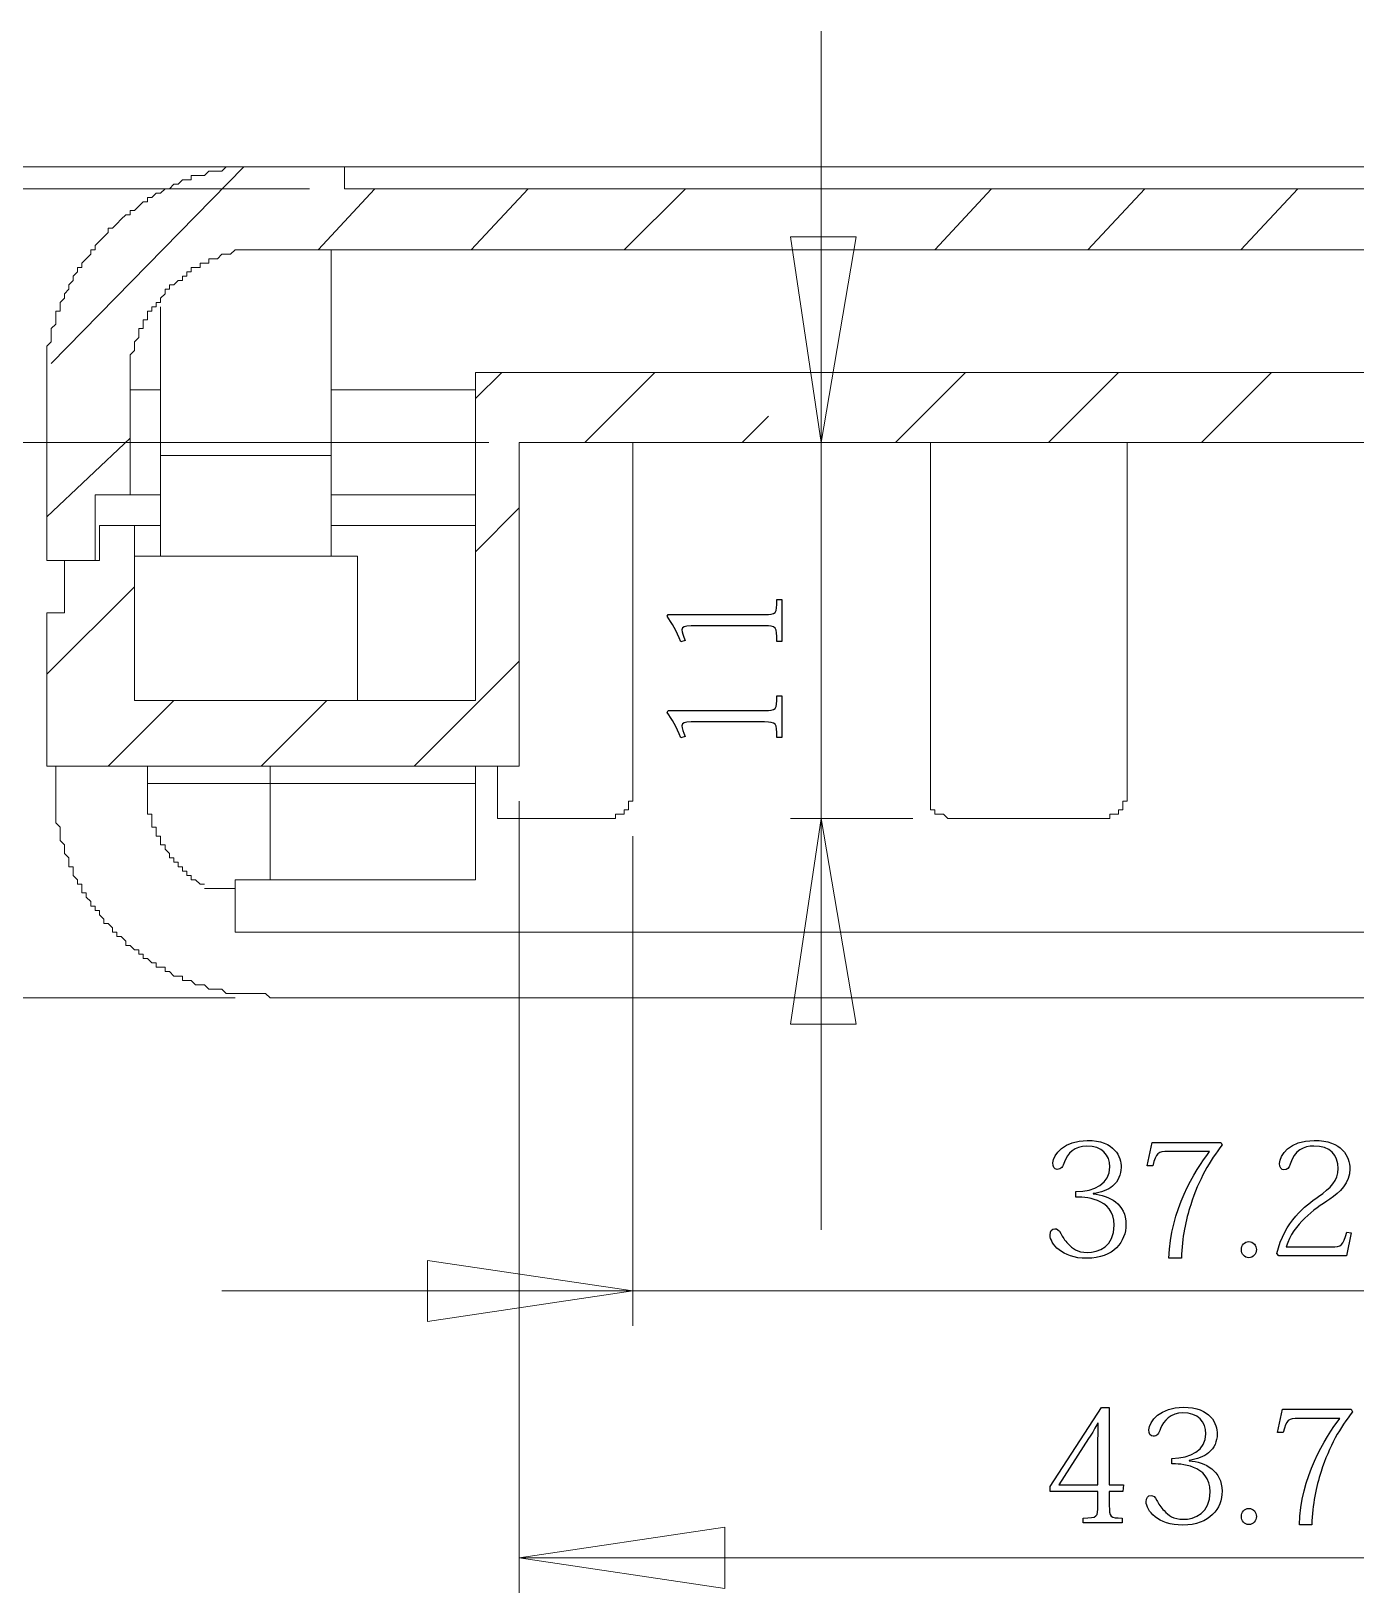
# Model space of a CAD drawing. Header units: millimetres. Extents: x -115 to 130, y -79 to 93.
# Drawn here: x 15.01 to 40.65, y -72.27 to -42.04 of the extents above; entities that cross this region are included whole.
import ezdxf

# ---------------------------------------------------------------- set-up
doc = ezdxf.new("R2010")
doc.units = ezdxf.units.MM
doc.header["$MEASUREMENT"] = 0
doc.layers.add('layer 1', color=7, linetype='Continuous')

msp = doc.modelspace()

# ---------------------------------------------------------------- linework, layer by layer
at = {"layer": 'layer 1', "lineweight": 18}
for points in [[(30.2966, -50.0027), (30.2966, -50.0027), (30.2966, -42.0441), (30.2966, -42.0441)], [(18.9512, -44.6687), (18.9512, -44.6687), (4.0499, -44.6687), (4.0499, -44.6687)], [(18.9512, -44.6687), (18.9512, -44.6687), (8.0292, -44.6687), (8.0292, -44.6687)], [(15.3952, -48.4787), (15.3952, -48.4787), (19.1206, -44.6687), (19.1206, -44.6687)], [(21.0679, -44.6687), (21.0679, -44.6687), (19.6286, -44.6687), (19.6286, -44.6687)], [(21.0679, -44.6687), (21.0679, -44.6687), (21.0679, -45.0921), (21.0679, -45.0921)], [(98.7919, -44.6687), (98.7919, -44.6687), (21.0679, -44.6687), (21.0679, -44.6687)], [(20.3906, -45.0921), (20.3906, -45.0921), (8.0292, -45.0921), (8.0292, -45.0921)], [(20.5599, -46.2774), (20.5599, -46.2774), (21.6606, -45.0921), (21.6606, -45.0921)], [(70.4286, -45.0921), (70.4286, -45.0921), (21.0679, -45.0921), (21.0679, -45.0921)], [(23.5232, -46.2774), (23.5232, -46.2774), (24.6239, -45.0921), (24.6239, -45.0921)], [(26.4866, -46.2774), (26.4866, -46.2774), (27.6719, -45.0921), (27.6719, -45.0921)], [(32.4979, -46.2774), (32.4979, -46.2774), (33.5986, -45.0921), (33.5986, -45.0921)], [(35.4612, -46.2774), (35.4612, -46.2774), (36.5619, -45.0921), (36.5619, -45.0921)], [(38.4245, -46.2774), (38.4245, -46.2774), (39.5252, -45.0921), (39.5252, -45.0921)], [(29.7039, -46.0234), (29.7039, -46.0234), (30.9739, -46.0234), (30.9739, -46.0234)], [(30.2966, -50.0027), (30.2966, -50.0027), (29.7039, -46.0234), (29.7039, -46.0234)], [(30.9739, -46.0234), (30.9739, -46.0234), (30.2966, -50.0027), (30.2966, -50.0027)], [(100.1466, -46.2774), (100.1466, -46.2774), (19.6286, -46.2774), (19.6286, -46.2774)], [(20.8139, -50.2567), (20.8139, -50.2567), (20.8139, -46.2774), (20.8139, -46.2774)], [(17.5119, -47.3781), (17.5119, -47.3781), (17.5119, -50.2567), (17.5119, -50.2567)], [(23.6079, -49.1561), (23.6079, -49.1561), (24.1159, -48.6481), (24.1159, -48.6481)], [(23.6079, -54.9981), (23.6079, -54.9981), (23.6079, -48.6481), (23.6079, -48.6481)], [(54.1725, -48.6481), (54.1725, -48.6481), (23.6079, -48.6481), (23.6079, -48.6481)], [(25.7246, -50.0027), (25.7246, -50.0027), (27.0792, -48.6481), (27.0792, -48.6481)], [(31.7359, -50.0027), (31.7359, -50.0027), (33.0905, -48.6481), (33.0905, -48.6481)], [(34.6992, -50.0027), (34.6992, -50.0027), (36.0539, -48.6481), (36.0539, -48.6481)], [(37.6626, -50.0027), (37.6626, -50.0027), (39.0172, -48.6481), (39.0172, -48.6481)], [(15.3106, -52.2887), (15.3106, -52.2887), (15.3106, -48.9867), (15.3106, -48.9867)], [(16.9192, -48.9867), (16.9192, -48.9867), (17.5119, -48.9867), (17.5119, -48.9867)], [(16.9192, -51.0187), (16.9192, -51.0187), (16.9192, -48.9867), (16.9192, -48.9867)], [(20.8139, -48.9867), (20.8139, -48.9867), (23.6079, -48.9867), (23.6079, -48.9867)], [(28.7726, -50.0027), (28.7726, -50.0027), (29.2806, -49.4947), (29.2806, -49.4947)], [(23.8619, -50.0027), (23.8619, -50.0027), (12.2626, -50.0027), (12.2626, -50.0027)], [(15.3106, -51.4421), (15.3106, -51.4421), (16.9192, -49.9181), (16.9192, -49.9181)], [(24.4546, -50.0027), (24.4546, -50.0027), (53.4952, -50.0027), (53.4952, -50.0027)], [(24.4546, -50.0027), (24.4546, -50.0027), (24.4546, -56.2681), (24.4546, -56.2681)], [(26.6559, -56.9454), (26.6559, -56.9454), (26.6559, -50.0027), (26.6559, -50.0027)], [(30.2966, -50.0027), (30.2966, -50.0027), (30.2966, -57.2841), (30.2966, -57.2841)], [(32.4132, -56.9454), (32.4132, -56.9454), (32.4132, -50.0027), (32.4132, -50.0027)], [(36.2232, -56.9454), (36.2232, -56.9454), (36.2232, -50.0027), (36.2232, -50.0027)], [(17.5119, -50.2567), (17.5119, -50.2567), (17.5119, -52.2041), (17.5119, -52.2041)], [(20.8139, -50.2567), (20.8139, -50.2567), (17.5119, -50.2567), (17.5119, -50.2567)], [(20.8139, -52.2041), (20.8139, -52.2041), (20.8139, -50.2567), (20.8139, -50.2567)], [(16.2419, -51.0187), (16.2419, -51.0187), (16.9192, -51.0187), (16.9192, -51.0187)], [(16.2419, -51.0187), (16.2419, -51.0187), (16.2419, -52.2887), (16.2419, -52.2887)], [(16.9192, -51.0187), (16.9192, -51.0187), (17.5119, -51.0187), (17.5119, -51.0187)], [(20.8139, -51.0187), (20.8139, -51.0187), (23.6079, -51.0187), (23.6079, -51.0187)], [(23.6079, -52.1194), (23.6079, -52.1194), (24.4546, -51.2727), (24.4546, -51.2727)], [(16.3266, -51.6114), (16.3266, -51.6114), (16.3266, -52.2887), (16.3266, -52.2887)], [(16.3266, -51.6114), (16.3266, -51.6114), (17.0039, -51.6114), (17.0039, -51.6114)], [(17.0039, -51.6114), (17.0039, -51.6114), (17.0039, -54.9981), (17.0039, -54.9981)], [(17.0039, -51.6114), (17.0039, -51.6114), (17.5119, -51.6114), (17.5119, -51.6114)], [(20.8139, -51.6114), (20.8139, -51.6114), (23.6079, -51.6114), (23.6079, -51.6114)], [(16.2419, -52.2887), (16.2419, -52.2887), (15.3106, -52.2887), (15.3106, -52.2887)], [(15.6492, -52.2887), (15.6492, -52.2887), (15.6492, -53.3047), (15.6492, -53.3047)], [(16.3266, -52.2887), (16.3266, -52.2887), (15.6492, -52.2887), (15.6492, -52.2887)], [(17.0039, -52.2041), (17.0039, -52.2041), (21.3219, -52.2041), (21.3219, -52.2041)], [(21.3219, -54.9981), (21.3219, -54.9981), (21.3219, -52.2041), (21.3219, -52.2041)], [(15.3106, -54.4901), (15.3106, -54.4901), (17.0039, -52.7967), (17.0039, -52.7967)], [(15.3106, -56.2681), (15.3106, -56.2681), (15.3106, -53.3047), (15.3106, -53.3047)], [(15.6492, -53.3047), (15.6492, -53.3047), (15.3106, -53.3047), (15.3106, -53.3047)], [(22.4226, -56.2681), (22.4226, -56.2681), (24.4546, -54.2361), (24.4546, -54.2361)], [(16.4959, -56.2681), (16.4959, -56.2681), (17.7659, -54.9981), (17.7659, -54.9981)], [(23.6079, -54.9981), (23.6079, -54.9981), (17.0039, -54.9981), (17.0039, -54.9981)], [(19.4592, -56.2681), (19.4592, -56.2681), (20.7292, -54.9981), (20.7292, -54.9981)], [(15.3106, -56.2681), (15.3106, -56.2681), (24.4546, -56.2681), (24.4546, -56.2681)], [(15.4799, -56.6067), (15.4799, -56.6067), (15.4799, -56.2681), (15.4799, -56.2681)], [(17.2579, -56.6067), (17.2579, -56.6067), (17.2579, -56.2681), (17.2579, -56.2681)], [(19.6286, -56.6067), (19.6286, -56.6067), (19.6286, -56.2681), (19.6286, -56.2681)], [(23.6079, -58.4694), (23.6079, -58.4694), (23.6079, -56.2681), (23.6079, -56.2681)], [(24.0312, -57.2841), (24.0312, -57.2841), (24.0312, -56.2681), (24.0312, -56.2681)], [(19.6286, -56.6067), (19.6286, -56.6067), (17.2579, -56.6067), (17.2579, -56.6067)], [(19.6286, -56.6067), (19.6286, -56.6067), (19.6286, -58.4694), (19.6286, -58.4694)], [(23.6079, -56.6067), (23.6079, -56.6067), (19.6286, -56.6067), (19.6286, -56.6067)], [(24.4546, -56.9454), (24.4546, -56.9454), (24.4546, -72.2701), (24.4546, -72.2701)], [(26.3172, -57.2841), (26.3172, -57.2841), (24.0312, -57.2841), (24.0312, -57.2841)], [(29.7039, -61.2634), (29.7039, -61.2634), (30.2966, -57.2841), (30.2966, -57.2841)], [(32.0746, -57.2841), (32.0746, -57.2841), (29.7039, -57.2841), (29.7039, -57.2841)], [(30.2966, -57.2841), (30.2966, -57.2841), (30.9739, -61.2634), (30.9739, -61.2634)], [(30.2966, -57.2841), (30.2966, -57.2841), (30.2966, -65.2427), (30.2966, -65.2427)], [(35.8846, -57.2841), (35.8846, -57.2841), (32.7519, -57.2841), (32.7519, -57.2841)], [(26.6559, -57.6227), (26.6559, -57.6227), (26.6559, -67.1054), (26.6559, -67.1054)], [(18.9512, -58.4694), (18.9512, -58.4694), (18.9512, -59.4854), (18.9512, -59.4854)], [(18.9512, -58.4694), (18.9512, -58.4694), (23.6079, -58.4694), (23.6079, -58.4694)], [(18.9512, -58.6387), (18.9512, -58.6387), (18.3586, -58.6387), (18.3586, -58.6387)], [(18.9512, -59.4854), (18.9512, -59.4854), (53.4952, -59.4854), (53.4952, -59.4854)], [(18.9512, -60.7554), (18.9512, -60.7554), (4.0499, -60.7554), (4.0499, -60.7554)], [(19.6286, -60.7554), (19.6286, -60.7554), (54.5112, -60.7554), (54.5112, -60.7554)], [(30.9739, -61.2634), (30.9739, -61.2634), (29.7039, -61.2634), (29.7039, -61.2634)], [(22.6766, -65.8354), (22.6766, -65.8354), (26.6559, -66.4281), (26.6559, -66.4281)], [(22.6766, -67.0207), (22.6766, -67.0207), (22.6766, -65.8354), (22.6766, -65.8354)], [(26.6559, -66.4281), (26.6559, -66.4281), (18.6972, -66.4281), (18.6972, -66.4281)], [(26.6559, -66.4281), (26.6559, -66.4281), (22.6766, -67.0207), (22.6766, -67.0207)], [(26.6559, -66.4281), (26.6559, -66.4281), (51.3786, -66.4281), (51.3786, -66.4281)], [(24.4546, -71.5927), (24.4546, -71.5927), (28.4339, -71.0001), (28.4339, -71.0001)], [(28.4339, -71.0001), (28.4339, -71.0001), (28.4339, -72.1854), (28.4339, -72.1854)], [(28.4339, -72.1854), (28.4339, -72.1854), (24.4546, -71.5927), (24.4546, -71.5927)], [(24.4546, -71.5927), (24.4546, -71.5927), (53.4952, -71.5927), (53.4952, -71.5927)]]:
    msp.add_open_spline(points, degree=3, dxfattribs=at)
for points, knots in [([(19.6286, -44.6687), (19.6286, -44.6687), (18.7819, -44.6687), (18.7819, -44.6687), (18.7819, -44.6687), (18.7819, -44.6687), (18.6972, -44.7534), (18.6972, -44.7534), (18.6972, -44.7534), (18.6972, -44.7534), (18.4432, -44.7534), (18.4432, -44.7534), (18.4432, -44.7534), (18.4432, -44.7534), (18.3586, -44.8381), (18.3586, -44.8381), (18.3586, -44.8381), (18.3586, -44.8381), (18.1046, -44.8381), (18.1046, -44.8381), (18.1046, -44.8381), (18.1046, -44.8381), (18.1046, -44.9227), (18.1046, -44.9227), (18.1046, -44.9227), (18.1046, -44.9227), (17.9352, -44.9227), (17.9352, -44.9227), (17.9352, -44.9227), (17.9352, -44.9227), (17.8506, -45.0074), (17.8506, -45.0074), (17.8506, -45.0074), (17.8506, -45.0074), (17.7659, -45.0074), (17.7659, -45.0074), (17.7659, -45.0074), (17.7659, -45.0074), (17.6812, -45.0921), (17.6812, -45.0921), (17.6812, -45.0921), (17.6812, -45.0921), (17.5966, -45.0921), (17.5966, -45.0921), (17.5966, -45.0921), (17.5966, -45.0921), (17.5119, -45.1767), (17.5119, -45.1767), (17.5119, -45.1767), (17.5119, -45.1767), (17.4272, -45.1767), (17.4272, -45.1767), (17.4272, -45.1767), (17.4272, -45.1767), (17.3426, -45.2614), (17.3426, -45.2614), (17.3426, -45.2614), (17.3426, -45.2614), (17.2579, -45.2614), (17.2579, -45.2614), (17.2579, -45.2614), (17.2579, -45.2614), (17.2579, -45.3461), (17.2579, -45.3461), (17.2579, -45.3461), (17.2579, -45.3461), (17.1732, -45.3461), (17.1732, -45.3461), (17.1732, -45.3461), (17.1732, -45.3461), (17.0886, -45.4307), (17.0886, -45.4307), (17.0886, -45.4307), (17.0886, -45.4307), (17.0039, -45.5154), (17.0039, -45.5154), (17.0039, -45.5154), (17.0039, -45.5154), (16.9192, -45.5154), (16.9192, -45.5154), (16.9192, -45.5154), (16.9192, -45.5154), (16.9192, -45.6001), (16.9192, -45.6001), (16.9192, -45.6001), (16.9192, -45.6001), (16.8346, -45.6001), (16.8346, -45.6001), (16.8346, -45.6001), (16.8346, -45.6001), (16.7499, -45.6847), (16.7499, -45.6847), (16.7499, -45.6847), (16.7499, -45.6847), (16.6652, -45.7694), (16.6652, -45.7694), (16.6652, -45.7694), (16.6652, -45.7694), (16.5806, -45.8541), (16.5806, -45.8541), (16.5806, -45.8541), (16.5806, -45.8541), (16.4959, -45.8541), (16.4959, -45.8541), (16.4959, -45.8541), (16.4959, -45.8541), (16.4959, -45.9387), (16.4959, -45.9387), (16.4959, -45.9387), (16.4959, -45.9387), (16.4112, -46.0234), (16.4112, -46.0234), (16.4112, -46.0234), (16.4112, -46.0234), (16.3266, -46.1081), (16.3266, -46.1081), (16.3266, -46.1081), (16.3266, -46.1081), (16.2419, -46.1927), (16.2419, -46.1927), (16.2419, -46.1927), (16.2419, -46.1927), (16.2419, -46.2774), (16.2419, -46.2774), (16.2419, -46.2774), (16.2419, -46.2774), (16.1572, -46.2774), (16.1572, -46.2774), (16.1572, -46.2774), (16.1572, -46.2774), (16.1572, -46.3621), (16.1572, -46.3621), (16.1572, -46.3621), (16.1572, -46.3621), (16.0726, -46.4467), (16.0726, -46.4467), (16.0726, -46.4467), (16.0726, -46.4467), (15.9879, -46.5314), (15.9879, -46.5314), (15.9879, -46.5314), (15.9879, -46.5314), (15.9879, -46.6161), (15.9879, -46.6161), (15.9879, -46.6161), (15.9879, -46.6161), (15.9032, -46.6161), (15.9032, -46.6161), (15.9032, -46.6161), (15.9032, -46.6161), (15.9032, -46.7007), (15.9032, -46.7007), (15.9032, -46.7007), (15.9032, -46.7007), (15.8186, -46.7854), (15.8186, -46.7854), (15.8186, -46.7854), (15.8186, -46.7854), (15.8186, -46.8701), (15.8186, -46.8701), (15.8186, -46.8701), (15.8186, -46.8701), (15.7339, -46.9547), (15.7339, -46.9547), (15.7339, -46.9547), (15.7339, -46.9547), (15.7339, -47.0394), (15.7339, -47.0394), (15.7339, -47.0394), (15.7339, -47.0394), (15.6492, -47.1241), (15.6492, -47.1241), (15.6492, -47.1241), (15.6492, -47.1241), (15.6492, -47.2087), (15.6492, -47.2087), (15.6492, -47.2087), (15.6492, -47.2087), (15.5646, -47.2934), (15.5646, -47.2934), (15.5646, -47.2934), (15.5646, -47.2934), (15.5646, -47.4627), (15.5646, -47.4627), (15.5646, -47.4627), (15.5646, -47.4627), (15.4799, -47.4627), (15.4799, -47.4627), (15.4799, -47.4627), (15.4799, -47.4627), (15.4799, -47.7167), (15.4799, -47.7167), (15.4799, -47.7167), (15.4799, -47.7167), (15.3952, -47.8014), (15.3952, -47.8014), (15.3952, -47.8014), (15.3952, -47.8014), (15.3952, -48.0554), (15.3952, -48.0554), (15.3952, -48.0554), (15.3952, -48.0554), (15.3106, -48.1401), (15.3106, -48.1401), (15.3106, -48.1401), (15.3106, -48.1401), (15.3106, -48.9867), (15.3106, -48.9867)], [0, 0, 0, 0, 0.0188679, 0.0188679, 0.0188679, 0.0188679, 0.0377358, 0.0377358, 0.0377358, 0.0377358, 0.0566038, 0.0566038, 0.0566038, 0.0566038, 0.0754717, 0.0754717, 0.0754717, 0.0754717, 0.0943396, 0.0943396, 0.0943396, 0.0943396, 0.1132075, 0.1132075, 0.1132075, 0.1132075, 0.1320755, 0.1320755, 0.1320755, 0.1320755, 0.1509434, 0.1509434, 0.1509434, 0.1509434, 0.1698113, 0.1698113, 0.1698113, 0.1698113, 0.1886792, 0.1886792, 0.1886792, 0.1886792, 0.2075472, 0.2075472, 0.2075472, 0.2075472, 0.2264151, 0.2264151, 0.2264151, 0.2264151, 0.245283, 0.245283, 0.245283, 0.245283, 0.2641509, 0.2641509, 0.2641509, 0.2641509, 0.2830189, 0.2830189, 0.2830189, 0.2830189, 0.3018868, 0.3018868, 0.3018868, 0.3018868, 0.3207547, 0.3207547, 0.3207547, 0.3207547, 0.3396226, 0.3396226, 0.3396226, 0.3396226, 0.3584906, 0.3584906, 0.3584906, 0.3584906, 0.3773585, 0.3773585, 0.3773585, 0.3773585, 0.3962264, 0.3962264, 0.3962264, 0.3962264, 0.4150943, 0.4150943, 0.4150943, 0.4150943, 0.4339623, 0.4339623, 0.4339623, 0.4339623, 0.4528302, 0.4528302, 0.4528302, 0.4528302, 0.4716981, 0.4716981, 0.4716981, 0.4716981, 0.490566, 0.490566, 0.490566, 0.490566, 0.509434, 0.509434, 0.509434, 0.509434, 0.5283019, 0.5283019, 0.5283019, 0.5283019, 0.5471698, 0.5471698, 0.5471698, 0.5471698, 0.5660377, 0.5660377, 0.5660377, 0.5660377, 0.5849057, 0.5849057, 0.5849057, 0.5849057, 0.6037736, 0.6037736, 0.6037736, 0.6037736, 0.6226415, 0.6226415, 0.6226415, 0.6226415, 0.6415094, 0.6415094, 0.6415094, 0.6415094, 0.6603774, 0.6603774, 0.6603774, 0.6603774, 0.6792453, 0.6792453, 0.6792453, 0.6792453, 0.6981132, 0.6981132, 0.6981132, 0.6981132, 0.7169811, 0.7169811, 0.7169811, 0.7169811, 0.7358491, 0.7358491, 0.7358491, 0.7358491, 0.754717, 0.754717, 0.754717, 0.754717, 0.7735849, 0.7735849, 0.7735849, 0.7735849, 0.7924528, 0.7924528, 0.7924528, 0.7924528, 0.8113208, 0.8113208, 0.8113208, 0.8113208, 0.8301887, 0.8301887, 0.8301887, 0.8301887, 0.8490566, 0.8490566, 0.8490566, 0.8490566, 0.8679245, 0.8679245, 0.8679245, 0.8679245, 0.8867925, 0.8867925, 0.8867925, 0.8867925, 0.9056604, 0.9056604, 0.9056604, 0.9056604, 0.9245283, 0.9245283, 0.9245283, 0.9245283, 0.9433962, 0.9433962, 0.9433962, 0.9433962, 0.9622642, 0.9622642, 0.9622642, 0.9622642, 1, 1, 1, 1]), ([(19.6286, -46.2774), (19.6286, -46.2774), (18.9512, -46.2774), (18.9512, -46.2774), (18.9512, -46.2774), (18.9512, -46.2774), (18.8666, -46.3621), (18.8666, -46.3621), (18.8666, -46.3621), (18.8666, -46.3621), (18.6972, -46.3621), (18.6972, -46.3621), (18.6972, -46.3621), (18.6972, -46.3621), (18.6126, -46.4467), (18.6126, -46.4467), (18.6126, -46.4467), (18.6126, -46.4467), (18.4432, -46.4467), (18.4432, -46.4467), (18.4432, -46.4467), (18.4432, -46.4467), (18.4432, -46.5314), (18.4432, -46.5314), (18.4432, -46.5314), (18.4432, -46.5314), (18.2739, -46.5314), (18.2739, -46.5314), (18.2739, -46.5314), (18.2739, -46.5314), (18.2739, -46.6161), (18.2739, -46.6161), (18.2739, -46.6161), (18.2739, -46.6161), (18.1046, -46.6161), (18.1046, -46.6161), (18.1046, -46.6161), (18.1046, -46.6161), (18.1046, -46.7007), (18.1046, -46.7007), (18.1046, -46.7007), (18.1046, -46.7007), (18.0199, -46.7007), (18.0199, -46.7007), (18.0199, -46.7007), (18.0199, -46.7007), (18.0199, -46.7854), (18.0199, -46.7854), (18.0199, -46.7854), (18.0199, -46.7854), (17.9352, -46.7854), (17.9352, -46.7854), (17.9352, -46.7854), (17.9352, -46.7854), (17.9352, -46.8701), (17.9352, -46.8701), (17.9352, -46.8701), (17.9352, -46.8701), (17.8506, -46.8701), (17.8506, -46.8701), (17.8506, -46.8701), (17.8506, -46.8701), (17.7659, -46.9547), (17.7659, -46.9547), (17.7659, -46.9547), (17.7659, -46.9547), (17.6812, -46.9547), (17.6812, -46.9547), (17.6812, -46.9547), (17.6812, -46.9547), (17.6812, -47.0394), (17.6812, -47.0394), (17.6812, -47.0394), (17.6812, -47.0394), (17.5966, -47.0394), (17.5966, -47.0394), (17.5966, -47.0394), (17.5966, -47.0394), (17.5966, -47.1241), (17.5966, -47.1241), (17.5966, -47.1241), (17.5966, -47.1241), (17.5119, -47.2087), (17.5119, -47.2087), (17.5119, -47.2087), (17.5119, -47.2087), (17.5119, -47.2934), (17.5119, -47.2934), (17.5119, -47.2934), (17.5119, -47.2934), (17.4272, -47.2934), (17.4272, -47.2934), (17.4272, -47.2934), (17.4272, -47.2934), (17.4272, -47.3781), (17.4272, -47.3781), (17.4272, -47.3781), (17.4272, -47.3781), (17.3426, -47.3781), (17.3426, -47.3781), (17.3426, -47.3781), (17.3426, -47.3781), (17.3426, -47.4627), (17.3426, -47.4627), (17.3426, -47.4627), (17.3426, -47.4627), (17.2579, -47.4627), (17.2579, -47.4627), (17.2579, -47.4627), (17.2579, -47.4627), (17.2579, -47.6321), (17.2579, -47.6321), (17.2579, -47.6321), (17.2579, -47.6321), (17.1732, -47.6321), (17.1732, -47.6321), (17.1732, -47.6321), (17.1732, -47.6321), (17.1732, -47.8014), (17.1732, -47.8014), (17.1732, -47.8014), (17.1732, -47.8014), (17.0886, -47.8014), (17.0886, -47.8014), (17.0886, -47.8014), (17.0886, -47.8014), (17.0886, -47.9707), (17.0886, -47.9707), (17.0886, -47.9707), (17.0886, -47.9707), (17.0039, -48.0554), (17.0039, -48.0554), (17.0039, -48.0554), (17.0039, -48.0554), (17.0039, -48.2247), (17.0039, -48.2247), (17.0039, -48.2247), (17.0039, -48.2247), (16.9192, -48.3094), (16.9192, -48.3094), (16.9192, -48.3094), (16.9192, -48.3094), (16.9192, -48.9867), (16.9192, -48.9867)], [0, 0, 0, 0, 0.027027, 0.027027, 0.027027, 0.027027, 0.0540541, 0.0540541, 0.0540541, 0.0540541, 0.0810811, 0.0810811, 0.0810811, 0.0810811, 0.1081081, 0.1081081, 0.1081081, 0.1081081, 0.1351351, 0.1351351, 0.1351351, 0.1351351, 0.1621622, 0.1621622, 0.1621622, 0.1621622, 0.1891892, 0.1891892, 0.1891892, 0.1891892, 0.2162162, 0.2162162, 0.2162162, 0.2162162, 0.2432432, 0.2432432, 0.2432432, 0.2432432, 0.2702703, 0.2702703, 0.2702703, 0.2702703, 0.2972973, 0.2972973, 0.2972973, 0.2972973, 0.3243243, 0.3243243, 0.3243243, 0.3243243, 0.3513514, 0.3513514, 0.3513514, 0.3513514, 0.3783784, 0.3783784, 0.3783784, 0.3783784, 0.4054054, 0.4054054, 0.4054054, 0.4054054, 0.4324324, 0.4324324, 0.4324324, 0.4324324, 0.4594595, 0.4594595, 0.4594595, 0.4594595, 0.4864865, 0.4864865, 0.4864865, 0.4864865, 0.5135135, 0.5135135, 0.5135135, 0.5135135, 0.5405405, 0.5405405, 0.5405405, 0.5405405, 0.5675676, 0.5675676, 0.5675676, 0.5675676, 0.5945946, 0.5945946, 0.5945946, 0.5945946, 0.6216216, 0.6216216, 0.6216216, 0.6216216, 0.6486486, 0.6486486, 0.6486486, 0.6486486, 0.6756757, 0.6756757, 0.6756757, 0.6756757, 0.7027027, 0.7027027, 0.7027027, 0.7027027, 0.7297297, 0.7297297, 0.7297297, 0.7297297, 0.7567568, 0.7567568, 0.7567568, 0.7567568, 0.7837838, 0.7837838, 0.7837838, 0.7837838, 0.8108108, 0.8108108, 0.8108108, 0.8108108, 0.8378378, 0.8378378, 0.8378378, 0.8378378, 0.8648649, 0.8648649, 0.8648649, 0.8648649, 0.8918919, 0.8918919, 0.8918919, 0.8918919, 0.9189189, 0.9189189, 0.9189189, 0.9189189, 0.9459459, 0.9459459, 0.9459459, 0.9459459, 1, 1, 1, 1]), ([(15.4799, -56.6067), (15.4799, -56.6067), (15.4799, -57.3687), (15.4799, -57.3687), (15.4799, -57.3687), (15.4799, -57.3687), (15.5646, -57.4534), (15.5646, -57.4534), (15.5646, -57.4534), (15.5646, -57.4534), (15.5646, -57.7074), (15.5646, -57.7074), (15.5646, -57.7074), (15.5646, -57.7074), (15.6492, -57.7921), (15.6492, -57.7921), (15.6492, -57.7921), (15.6492, -57.7921), (15.6492, -57.9614), (15.6492, -57.9614), (15.6492, -57.9614), (15.6492, -57.9614), (15.7339, -58.0461), (15.7339, -58.0461), (15.7339, -58.0461), (15.7339, -58.0461), (15.7339, -58.2154), (15.7339, -58.2154), (15.7339, -58.2154), (15.7339, -58.2154), (15.8186, -58.2154), (15.8186, -58.2154), (15.8186, -58.2154), (15.8186, -58.2154), (15.8186, -58.3847), (15.8186, -58.3847), (15.8186, -58.3847), (15.8186, -58.3847), (15.9032, -58.4694), (15.9032, -58.4694), (15.9032, -58.4694), (15.9032, -58.4694), (15.9032, -58.5541), (15.9032, -58.5541), (15.9032, -58.5541), (15.9032, -58.5541), (15.9879, -58.5541), (15.9879, -58.5541), (15.9879, -58.5541), (15.9879, -58.5541), (15.9879, -58.7234), (15.9879, -58.7234), (15.9879, -58.7234), (15.9879, -58.7234), (16.0726, -58.7234), (16.0726, -58.7234), (16.0726, -58.7234), (16.0726, -58.7234), (16.0726, -58.8081), (16.0726, -58.8081), (16.0726, -58.8081), (16.0726, -58.8081), (16.1572, -58.8927), (16.1572, -58.8927), (16.1572, -58.8927), (16.1572, -58.8927), (16.1572, -58.9774), (16.1572, -58.9774), (16.1572, -58.9774), (16.1572, -58.9774), (16.2419, -58.9774), (16.2419, -58.9774), (16.2419, -58.9774), (16.2419, -58.9774), (16.2419, -59.0621), (16.2419, -59.0621), (16.2419, -59.0621), (16.2419, -59.0621), (16.3266, -59.0621), (16.3266, -59.0621), (16.3266, -59.0621), (16.3266, -59.0621), (16.3266, -59.1467), (16.3266, -59.1467), (16.3266, -59.1467), (16.3266, -59.1467), (16.4112, -59.2314), (16.4112, -59.2314), (16.4112, -59.2314), (16.4112, -59.2314), (16.4112, -59.3161), (16.4112, -59.3161), (16.4112, -59.3161), (16.4112, -59.3161), (16.4959, -59.3161), (16.4959, -59.3161), (16.4959, -59.3161), (16.4959, -59.3161), (16.5806, -59.4007), (16.5806, -59.4007), (16.5806, -59.4007), (16.5806, -59.4007), (16.5806, -59.4854), (16.5806, -59.4854), (16.5806, -59.4854), (16.5806, -59.4854), (16.6652, -59.4854), (16.6652, -59.4854), (16.6652, -59.4854), (16.6652, -59.4854), (16.6652, -59.5701), (16.6652, -59.5701), (16.6652, -59.5701), (16.6652, -59.5701), (16.7499, -59.5701), (16.7499, -59.5701), (16.7499, -59.5701), (16.7499, -59.5701), (16.8346, -59.6547), (16.8346, -59.6547), (16.8346, -59.6547), (16.8346, -59.6547), (16.8346, -59.7394), (16.8346, -59.7394), (16.8346, -59.7394), (16.8346, -59.7394), (16.9192, -59.7394), (16.9192, -59.7394), (16.9192, -59.7394), (16.9192, -59.7394), (17.0039, -59.8241), (17.0039, -59.8241), (17.0039, -59.8241), (17.0039, -59.8241), (17.0886, -59.8241), (17.0886, -59.8241), (17.0886, -59.8241), (17.0886, -59.8241), (17.0886, -59.9087), (17.0886, -59.9087), (17.0886, -59.9087), (17.0886, -59.9087), (17.1732, -59.9087), (17.1732, -59.9087), (17.1732, -59.9087), (17.1732, -59.9087), (17.1732, -59.9934), (17.1732, -59.9934), (17.1732, -59.9934), (17.1732, -59.9934), (17.2579, -59.9934), (17.2579, -59.9934), (17.2579, -59.9934), (17.2579, -59.9934), (17.3426, -60.0781), (17.3426, -60.0781), (17.3426, -60.0781), (17.3426, -60.0781), (17.4272, -60.0781), (17.4272, -60.0781), (17.4272, -60.0781), (17.4272, -60.0781), (17.4272, -60.1627), (17.4272, -60.1627), (17.4272, -60.1627), (17.4272, -60.1627), (17.5966, -60.1627), (17.5966, -60.1627), (17.5966, -60.1627), (17.5966, -60.1627), (17.5966, -60.2474), (17.5966, -60.2474), (17.5966, -60.2474), (17.5966, -60.2474), (17.6812, -60.2474), (17.6812, -60.2474), (17.6812, -60.2474), (17.6812, -60.2474), (17.7659, -60.3321), (17.7659, -60.3321), (17.7659, -60.3321), (17.7659, -60.3321), (17.9352, -60.3321), (17.9352, -60.3321), (17.9352, -60.3321), (17.9352, -60.3321), (17.9352, -60.4167), (17.9352, -60.4167), (17.9352, -60.4167), (17.9352, -60.4167), (18.1046, -60.4167), (18.1046, -60.4167), (18.1046, -60.4167), (18.1046, -60.4167), (18.1892, -60.5014), (18.1892, -60.5014), (18.1892, -60.5014), (18.1892, -60.5014), (18.3586, -60.5014), (18.3586, -60.5014), (18.3586, -60.5014), (18.3586, -60.5014), (18.4432, -60.5861), (18.4432, -60.5861), (18.4432, -60.5861), (18.4432, -60.5861), (18.6972, -60.5861), (18.6972, -60.5861), (18.6972, -60.5861), (18.6972, -60.5861), (18.7819, -60.6707), (18.7819, -60.6707), (18.7819, -60.6707), (18.7819, -60.6707), (19.5439, -60.6707), (19.5439, -60.6707), (19.5439, -60.6707), (19.5439, -60.6707), (19.6286, -60.7554), (19.6286, -60.7554)], [0, 0, 0, 0, 0.0178571, 0.0178571, 0.0178571, 0.0178571, 0.0357143, 0.0357143, 0.0357143, 0.0357143, 0.0535714, 0.0535714, 0.0535714, 0.0535714, 0.0714286, 0.0714286, 0.0714286, 0.0714286, 0.0892857, 0.0892857, 0.0892857, 0.0892857, 0.1071429, 0.1071429, 0.1071429, 0.1071429, 0.125, 0.125, 0.125, 0.125, 0.1428571, 0.1428571, 0.1428571, 0.1428571, 0.1607143, 0.1607143, 0.1607143, 0.1607143, 0.1785714, 0.1785714, 0.1785714, 0.1785714, 0.1964286, 0.1964286, 0.1964286, 0.1964286, 0.2142857, 0.2142857, 0.2142857, 0.2142857, 0.2321429, 0.2321429, 0.2321429, 0.2321429, 0.25, 0.25, 0.25, 0.25, 0.2678571, 0.2678571, 0.2678571, 0.2678571, 0.2857143, 0.2857143, 0.2857143, 0.2857143, 0.3035714, 0.3035714, 0.3035714, 0.3035714, 0.3214286, 0.3214286, 0.3214286, 0.3214286, 0.3392857, 0.3392857, 0.3392857, 0.3392857, 0.3571429, 0.3571429, 0.3571429, 0.3571429, 0.375, 0.375, 0.375, 0.375, 0.3928571, 0.3928571, 0.3928571, 0.3928571, 0.4107143, 0.4107143, 0.4107143, 0.4107143, 0.4285714, 0.4285714, 0.4285714, 0.4285714, 0.4464286, 0.4464286, 0.4464286, 0.4464286, 0.4642857, 0.4642857, 0.4642857, 0.4642857, 0.4821429, 0.4821429, 0.4821429, 0.4821429, 0.5, 0.5, 0.5, 0.5, 0.5178571, 0.5178571, 0.5178571, 0.5178571, 0.5357143, 0.5357143, 0.5357143, 0.5357143, 0.5535714, 0.5535714, 0.5535714, 0.5535714, 0.5714286, 0.5714286, 0.5714286, 0.5714286, 0.5892857, 0.5892857, 0.5892857, 0.5892857, 0.6071429, 0.6071429, 0.6071429, 0.6071429, 0.625, 0.625, 0.625, 0.625, 0.6428571, 0.6428571, 0.6428571, 0.6428571, 0.6607143, 0.6607143, 0.6607143, 0.6607143, 0.6785714, 0.6785714, 0.6785714, 0.6785714, 0.6964286, 0.6964286, 0.6964286, 0.6964286, 0.7142857, 0.7142857, 0.7142857, 0.7142857, 0.7321429, 0.7321429, 0.7321429, 0.7321429, 0.75, 0.75, 0.75, 0.75, 0.7678571, 0.7678571, 0.7678571, 0.7678571, 0.7857143, 0.7857143, 0.7857143, 0.7857143, 0.8035714, 0.8035714, 0.8035714, 0.8035714, 0.8214286, 0.8214286, 0.8214286, 0.8214286, 0.8392857, 0.8392857, 0.8392857, 0.8392857, 0.8571429, 0.8571429, 0.8571429, 0.8571429, 0.875, 0.875, 0.875, 0.875, 0.8928571, 0.8928571, 0.8928571, 0.8928571, 0.9107143, 0.9107143, 0.9107143, 0.9107143, 0.9285714, 0.9285714, 0.9285714, 0.9285714, 0.9464286, 0.9464286, 0.9464286, 0.9464286, 0.9642857, 0.9642857, 0.9642857, 0.9642857, 1, 1, 1, 1]), ([(17.2579, -56.6067), (17.2579, -56.6067), (17.2579, -57.1994), (17.2579, -57.1994), (17.2579, -57.1994), (17.2579, -57.1994), (17.3426, -57.1994), (17.3426, -57.1994), (17.3426, -57.1994), (17.3426, -57.1994), (17.3426, -57.4534), (17.3426, -57.4534), (17.3426, -57.4534), (17.3426, -57.4534), (17.4272, -57.4534), (17.4272, -57.4534), (17.4272, -57.4534), (17.4272, -57.4534), (17.4272, -57.6227), (17.4272, -57.6227), (17.4272, -57.6227), (17.4272, -57.6227), (17.5119, -57.6227), (17.5119, -57.6227), (17.5119, -57.6227), (17.5119, -57.6227), (17.5119, -57.7921), (17.5119, -57.7921), (17.5119, -57.7921), (17.5119, -57.7921), (17.5966, -57.7921), (17.5966, -57.7921), (17.5966, -57.7921), (17.5966, -57.7921), (17.5966, -57.8767), (17.5966, -57.8767), (17.5966, -57.8767), (17.5966, -57.8767), (17.6812, -57.9614), (17.6812, -57.9614), (17.6812, -57.9614), (17.6812, -57.9614), (17.6812, -58.0461), (17.6812, -58.0461), (17.6812, -58.0461), (17.6812, -58.0461), (17.7659, -58.0461), (17.7659, -58.0461), (17.7659, -58.0461), (17.7659, -58.0461), (17.7659, -58.1307), (17.7659, -58.1307), (17.7659, -58.1307), (17.7659, -58.1307), (17.8506, -58.1307), (17.8506, -58.1307), (17.8506, -58.1307), (17.8506, -58.1307), (17.8506, -58.2154), (17.8506, -58.2154), (17.8506, -58.2154), (17.8506, -58.2154), (17.9352, -58.2154), (17.9352, -58.2154), (17.9352, -58.2154), (17.9352, -58.2154), (17.9352, -58.3001), (17.9352, -58.3001), (17.9352, -58.3001), (17.9352, -58.3001), (18.0199, -58.3001), (18.0199, -58.3001), (18.0199, -58.3001), (18.0199, -58.3001), (18.0199, -58.3847), (18.0199, -58.3847), (18.0199, -58.3847), (18.0199, -58.3847), (18.1046, -58.3847), (18.1046, -58.3847), (18.1046, -58.3847), (18.1046, -58.3847), (18.1046, -58.4694), (18.1046, -58.4694), (18.1046, -58.4694), (18.1046, -58.4694), (18.1892, -58.4694), (18.1892, -58.4694), (18.1892, -58.4694), (18.1892, -58.4694), (18.2739, -58.5541), (18.2739, -58.5541), (18.2739, -58.5541), (18.2739, -58.5541), (18.3586, -58.5541), (18.3586, -58.5541)], [0, 0, 0, 0, 0.04, 0.04, 0.04, 0.04, 0.08, 0.08, 0.08, 0.08, 0.12, 0.12, 0.12, 0.12, 0.16, 0.16, 0.16, 0.16, 0.2, 0.2, 0.2, 0.2, 0.24, 0.24, 0.24, 0.24, 0.28, 0.28, 0.28, 0.28, 0.32, 0.32, 0.32, 0.32, 0.36, 0.36, 0.36, 0.36, 0.4, 0.4, 0.4, 0.4, 0.44, 0.44, 0.44, 0.44, 0.48, 0.48, 0.48, 0.48, 0.52, 0.52, 0.52, 0.52, 0.56, 0.56, 0.56, 0.56, 0.6, 0.6, 0.6, 0.6, 0.64, 0.64, 0.64, 0.64, 0.68, 0.68, 0.68, 0.68, 0.72, 0.72, 0.72, 0.72, 0.76, 0.76, 0.76, 0.76, 0.8, 0.8, 0.8, 0.8, 0.84, 0.84, 0.84, 0.84, 0.88, 0.88, 0.88, 0.88, 0.92, 0.92, 0.92, 0.92, 1, 1, 1, 1]), ([(26.3172, -57.2841), (26.3172, -57.2841), (26.3172, -57.1994), (26.3172, -57.1994), (26.3172, -57.1994), (26.3172, -57.1994), (26.4019, -57.1994), (26.4019, -57.1994), (26.4019, -57.1994), (26.4019, -57.1994), (26.4866, -57.1994), (26.4866, -57.1994), (26.4866, -57.1994), (26.4866, -57.1994), (26.4866, -57.1147), (26.4866, -57.1147), (26.4866, -57.1147), (26.4866, -57.1147), (26.5712, -57.1147), (26.5712, -57.1147), (26.5712, -57.1147), (26.5712, -57.1147), (26.5712, -57.0301), (26.5712, -57.0301), (26.5712, -57.0301), (26.5712, -57.0301), (26.5712, -56.9454), (26.5712, -56.9454), (26.5712, -56.9454), (26.5712, -56.9454), (26.6559, -56.9454), (26.6559, -56.9454)], [0, 0, 0, 0, 0.1111111, 0.1111111, 0.1111111, 0.1111111, 0.2222222, 0.2222222, 0.2222222, 0.2222222, 0.3333333, 0.3333333, 0.3333333, 0.3333333, 0.4444444, 0.4444444, 0.4444444, 0.4444444, 0.5555556, 0.5555556, 0.5555556, 0.5555556, 0.6666667, 0.6666667, 0.6666667, 0.6666667, 0.7777778, 0.7777778, 0.7777778, 0.7777778, 1, 1, 1, 1]), ([(32.4132, -56.9454), (32.4132, -56.9454), (32.4132, -57.1147), (32.4132, -57.1147), (32.4132, -57.1147), (32.4132, -57.1147), (32.4979, -57.1147), (32.4979, -57.1147), (32.4979, -57.1147), (32.4979, -57.1147), (32.4979, -57.1994), (32.4979, -57.1994), (32.4979, -57.1994), (32.4979, -57.1994), (32.5826, -57.1994), (32.5826, -57.1994), (32.5826, -57.1994), (32.5826, -57.1994), (32.6672, -57.1994), (32.6672, -57.1994), (32.6672, -57.1994), (32.6672, -57.1994), (32.7519, -57.2841), (32.7519, -57.2841)], [0, 0, 0, 0, 0.1428571, 0.1428571, 0.1428571, 0.1428571, 0.2857143, 0.2857143, 0.2857143, 0.2857143, 0.4285714, 0.4285714, 0.4285714, 0.4285714, 0.5714286, 0.5714286, 0.5714286, 0.5714286, 0.7142857, 0.7142857, 0.7142857, 0.7142857, 1, 1, 1, 1]), ([(35.8846, -57.2841), (35.8846, -57.2841), (35.8846, -57.1994), (35.8846, -57.1994), (35.8846, -57.1994), (35.8846, -57.1994), (35.9692, -57.1994), (35.9692, -57.1994), (35.9692, -57.1994), (35.9692, -57.1994), (36.0539, -57.1994), (36.0539, -57.1994), (36.0539, -57.1994), (36.0539, -57.1994), (36.0539, -57.1147), (36.0539, -57.1147), (36.0539, -57.1147), (36.0539, -57.1147), (36.1386, -57.1147), (36.1386, -57.1147), (36.1386, -57.1147), (36.1386, -57.1147), (36.1386, -57.0301), (36.1386, -57.0301), (36.1386, -57.0301), (36.1386, -57.0301), (36.1386, -56.9454), (36.1386, -56.9454), (36.1386, -56.9454), (36.1386, -56.9454), (36.2232, -56.9454), (36.2232, -56.9454)], [0, 0, 0, 0, 0.1111111, 0.1111111, 0.1111111, 0.1111111, 0.2222222, 0.2222222, 0.2222222, 0.2222222, 0.3333333, 0.3333333, 0.3333333, 0.3333333, 0.4444444, 0.4444444, 0.4444444, 0.4444444, 0.5555556, 0.5555556, 0.5555556, 0.5555556, 0.6666667, 0.6666667, 0.6666667, 0.6666667, 0.7777778, 0.7777778, 0.7777778, 0.7777778, 1, 1, 1, 1])]:
    msp.add_open_spline(points, degree=3, knots=knots, dxfattribs=at)
at = {"layer": 'layer 1'}
for points, knots in [([(29.2024, -53.5554), (29.4249, -53.5554), (29.4432, -53.5706), (29.4432, -53.8571), (29.4432, -53.8571), (29.4432, -53.8571), (29.5346, -53.8571), (29.5346, -53.8571), (29.5346, -53.8571), (29.5346, -53.8571), (29.5346, -53.0463), (29.5346, -53.0463), (29.5346, -53.0463), (29.5346, -53.0463), (29.4432, -53.0463), (29.4432, -53.0463), (29.4432, -53.0463), (29.4432, -53.3207), (29.4249, -53.3359), (29.2024, -53.3359), (29.2024, -53.3359), (29.2024, -53.3359), (27.337, -53.3359), (27.337, -53.3359), (27.337, -53.3359), (27.337, -53.3359), (27.3157, -53.3694), (27.3157, -53.3694), (27.3157, -53.3694), (27.4101, -53.5005), (27.4924, -53.6438), (27.5808, -53.8632), (27.5808, -53.8632), (27.5808, -53.8632), (27.6662, -53.8358), (27.6662, -53.8358), (27.6662, -53.8358), (27.6296, -53.7413), (27.6022, -53.6834), (27.6022, -53.6285), (27.6022, -53.6285), (27.6022, -53.5706), (27.657, -53.5554), (27.779, -53.5554), (27.779, -53.5554), (27.779, -53.5554), (29.2024, -53.5554), (29.2024, -53.5554)], [0, 0, 0, 0, 0.0769231, 0.0769231, 0.0769231, 0.0769231, 0.1538462, 0.1538462, 0.1538462, 0.1538462, 0.2307692, 0.2307692, 0.2307692, 0.2307692, 0.3076923, 0.3076923, 0.3076923, 0.3076923, 0.3846154, 0.3846154, 0.3846154, 0.3846154, 0.4615385, 0.4615385, 0.4615385, 0.4615385, 0.5384615, 0.5384615, 0.5384615, 0.5384615, 0.6153846, 0.6153846, 0.6153846, 0.6153846, 0.6923077, 0.6923077, 0.6923077, 0.6923077, 0.7692308, 0.7692308, 0.7692308, 0.7692308, 0.8461538, 0.8461538, 0.8461538, 0.8461538, 1, 1, 1, 1]), ([(29.2024, -55.4147), (29.4249, -55.4147), (29.4432, -55.4299), (29.4432, -55.7164), (29.4432, -55.7164), (29.4432, -55.7164), (29.5346, -55.7164), (29.5346, -55.7164), (29.5346, -55.7164), (29.5346, -55.7164), (29.5346, -54.9056), (29.5346, -54.9056), (29.5346, -54.9056), (29.5346, -54.9056), (29.4432, -54.9056), (29.4432, -54.9056), (29.4432, -54.9056), (29.4432, -55.18), (29.4249, -55.1952), (29.2024, -55.1952), (29.2024, -55.1952), (29.2024, -55.1952), (27.337, -55.1952), (27.337, -55.1952), (27.337, -55.1952), (27.337, -55.1952), (27.3157, -55.2287), (27.3157, -55.2287), (27.3157, -55.2287), (27.4101, -55.3598), (27.4924, -55.5031), (27.5808, -55.7225), (27.5808, -55.7225), (27.5808, -55.7225), (27.6662, -55.6951), (27.6662, -55.6951), (27.6662, -55.6951), (27.6296, -55.6006), (27.6022, -55.5427), (27.6022, -55.4878), (27.6022, -55.4878), (27.6022, -55.4299), (27.657, -55.4147), (27.779, -55.4147), (27.779, -55.4147), (27.779, -55.4147), (29.2024, -55.4147), (29.2024, -55.4147)], [0, 0, 0, 0, 0.0769231, 0.0769231, 0.0769231, 0.0769231, 0.1538462, 0.1538462, 0.1538462, 0.1538462, 0.2307692, 0.2307692, 0.2307692, 0.2307692, 0.3076923, 0.3076923, 0.3076923, 0.3076923, 0.3846154, 0.3846154, 0.3846154, 0.3846154, 0.4615385, 0.4615385, 0.4615385, 0.4615385, 0.5384615, 0.5384615, 0.5384615, 0.5384615, 0.6153846, 0.6153846, 0.6153846, 0.6153846, 0.6923077, 0.6923077, 0.6923077, 0.6923077, 0.7692308, 0.7692308, 0.7692308, 0.7692308, 0.8461538, 0.8461538, 0.8461538, 0.8461538, 1, 1, 1, 1]), ([(35.5632, -64.5437), (35.7217, -64.5224), (35.8497, -64.4705), (35.9411, -64.3974), (35.9411, -64.3974), (36.0509, -64.3029), (36.1057, -64.1718), (36.1057, -64.0377), (36.1057, -64.0377), (36.1057, -63.8366), (35.9899, -63.5135), (35.4473, -63.5135), (35.4473, -63.5135), (35.0145, -63.5135), (34.7829, -63.7878), (34.7829, -63.9493), (34.7829, -63.9493), (34.7829, -64.0286), (34.8134, -64.0743), (34.8682, -64.0743), (34.8682, -64.0743), (34.9475, -64.0743), (34.9749, -64.0255), (35.0115, -63.928), (35.0115, -63.928), (35.0633, -63.7725), (35.2096, -63.6232), (35.4413, -63.6232), (35.4413, -63.6232), (35.7308, -63.6232), (35.8893, -63.7939), (35.8893, -64.0286), (35.8893, -64.0286), (35.8893, -64.3456), (35.5876, -64.5041), (35.2309, -64.5041), (35.2309, -64.5041), (35.2309, -64.5041), (35.2309, -64.6107), (35.2309, -64.6107), (35.2309, -64.6107), (35.362, -64.6107), (35.9716, -64.6107), (35.9716, -65.1533), (35.9716, -65.1533), (35.9716, -65.5678), (35.6729, -65.6836), (35.4473, -65.6836), (35.4473, -65.6836), (35.2614, -65.6836), (35.1578, -65.6044), (35.0816, -65.516), (35.0816, -65.516), (35.0084, -65.452), (34.9688, -65.3758), (34.9383, -65.3179), (34.9383, -65.3179), (34.8987, -65.2447), (34.8682, -65.2234), (34.8256, -65.2234), (34.8256, -65.2234), (34.7615, -65.2234), (34.7311, -65.2661), (34.7311, -65.3453), (34.7311, -65.3453), (34.7311, -65.5099), (34.9536, -65.7964), (35.4413, -65.7964), (35.4413, -65.7964), (35.9625, -65.7964), (36.2002, -65.4703), (36.2002, -65.1411), (36.2002, -65.1411), (36.2002, -64.7449), (35.8771, -64.5742), (35.5632, -64.5498), (35.5632, -64.5498), (35.5632, -64.5498), (35.5632, -64.5437), (35.5632, -64.5437)], [0, 0, 0, 0, 0.047619, 0.047619, 0.047619, 0.047619, 0.0952381, 0.0952381, 0.0952381, 0.0952381, 0.1428571, 0.1428571, 0.1428571, 0.1428571, 0.1904762, 0.1904762, 0.1904762, 0.1904762, 0.2380952, 0.2380952, 0.2380952, 0.2380952, 0.2857143, 0.2857143, 0.2857143, 0.2857143, 0.3333333, 0.3333333, 0.3333333, 0.3333333, 0.3809524, 0.3809524, 0.3809524, 0.3809524, 0.4285714, 0.4285714, 0.4285714, 0.4285714, 0.4761905, 0.4761905, 0.4761905, 0.4761905, 0.5238095, 0.5238095, 0.5238095, 0.5238095, 0.5714286, 0.5714286, 0.5714286, 0.5714286, 0.6190476, 0.6190476, 0.6190476, 0.6190476, 0.6666667, 0.6666667, 0.6666667, 0.6666667, 0.7142857, 0.7142857, 0.7142857, 0.7142857, 0.7619048, 0.7619048, 0.7619048, 0.7619048, 0.8095238, 0.8095238, 0.8095238, 0.8095238, 0.8571429, 0.8571429, 0.8571429, 0.8571429, 0.9047619, 0.9047619, 0.9047619, 0.9047619, 1, 1, 1, 1]), ([(36.7184, -64.0042), (36.7854, -63.7543), (36.8129, -63.7299), (37.0232, -63.7299), (37.0232, -63.7299), (37.0232, -63.7299), (37.8187, -63.7299), (37.8187, -63.7299), (37.8187, -63.7299), (37.5292, -64.1017), (37.0567, -64.8759), (37.0323, -65.7903), (37.0323, -65.7903), (37.0323, -65.7903), (37.2731, -65.7903), (37.2731, -65.7903), (37.2731, -65.7903), (37.2853, -65.391), (37.3554, -65.0527), (37.453, -64.7601), (37.453, -64.7601), (37.6084, -64.2694), (37.8279, -63.9006), (38.0626, -63.6019), (38.0626, -63.6019), (38.0626, -63.6019), (38.0351, -63.5531), (38.0351, -63.5531), (38.0351, -63.5531), (38.0351, -63.5531), (36.7092, -63.5531), (36.7092, -63.5531), (36.7092, -63.5531), (36.7092, -63.5531), (36.6117, -64.0042), (36.6117, -64.0042), (36.6117, -64.0042), (36.6117, -64.0042), (36.7184, -64.0042), (36.7184, -64.0042)], [0, 0, 0, 0, 0.0909091, 0.0909091, 0.0909091, 0.0909091, 0.1818182, 0.1818182, 0.1818182, 0.1818182, 0.2727273, 0.2727273, 0.2727273, 0.2727273, 0.3636364, 0.3636364, 0.3636364, 0.3636364, 0.4545455, 0.4545455, 0.4545455, 0.4545455, 0.5454545, 0.5454545, 0.5454545, 0.5454545, 0.6363636, 0.6363636, 0.6363636, 0.6363636, 0.7272727, 0.7272727, 0.7272727, 0.7272727, 0.8181818, 0.8181818, 0.8181818, 0.8181818, 1, 1, 1, 1]), ([(40.4736, -65.2905), (40.4004, -65.5465), (40.373, -65.577), (40.1779, -65.577), (40.1779, -65.577), (40.1779, -65.577), (39.3001, -65.577), (39.3001, -65.577), (39.3001, -65.577), (39.4525, -65.1137), (39.8244, -64.8637), (40.1474, -64.6504), (40.1474, -64.6504), (40.3395, -64.5254), (40.5345, -64.3334), (40.5345, -64.0621), (40.5345, -64.0621), (40.5345, -63.8274), (40.3821, -63.5135), (39.8457, -63.5135), (39.8457, -63.5135), (39.3611, -63.5135), (39.1751, -63.8061), (39.1751, -63.9585), (39.1751, -63.9585), (39.1751, -64.0408), (39.2087, -64.0834), (39.2574, -64.0834), (39.2574, -64.0834), (39.3214, -64.0834), (39.355, -64.0591), (39.3793, -63.9737), (39.3793, -63.9737), (39.4616, -63.6994), (39.6415, -63.6232), (39.8365, -63.6232), (39.8365, -63.6232), (40.1535, -63.6232), (40.3059, -63.7939), (40.3059, -64.0591), (40.3059, -64.0591), (40.3059, -64.2968), (40.1627, -64.434), (39.9249, -64.6016), (39.9249, -64.6016), (39.678, -64.7753), (39.2666, -65.0771), (39.1203, -65.705), (39.1203, -65.705), (39.1203, -65.705), (39.1568, -65.7507), (39.1568, -65.7507), (39.1568, -65.7507), (39.1568, -65.7507), (40.4675, -65.7507), (40.4675, -65.7507), (40.4675, -65.7507), (40.4675, -65.7507), (40.562, -65.3057), (40.562, -65.3057), (40.562, -65.3057), (40.562, -65.3057), (40.4736, -65.2905), (40.4736, -65.2905)], [0, 0, 0, 0, 0.0588235, 0.0588235, 0.0588235, 0.0588235, 0.1176471, 0.1176471, 0.1176471, 0.1176471, 0.1764706, 0.1764706, 0.1764706, 0.1764706, 0.2352941, 0.2352941, 0.2352941, 0.2352941, 0.2941176, 0.2941176, 0.2941176, 0.2941176, 0.3529412, 0.3529412, 0.3529412, 0.3529412, 0.4117647, 0.4117647, 0.4117647, 0.4117647, 0.4705882, 0.4705882, 0.4705882, 0.4705882, 0.5294118, 0.5294118, 0.5294118, 0.5294118, 0.5882353, 0.5882353, 0.5882353, 0.5882353, 0.6470588, 0.6470588, 0.6470588, 0.6470588, 0.7058824, 0.7058824, 0.7058824, 0.7058824, 0.7647059, 0.7647059, 0.7647059, 0.7647059, 0.8235294, 0.8235294, 0.8235294, 0.8235294, 0.8823529, 0.8823529, 0.8823529, 0.8823529, 1, 1, 1, 1]), ([(38.5777, -65.4733), (38.4954, -65.4733), (38.4344, -65.5434), (38.4344, -65.6288), (38.4344, -65.6288), (38.4344, -65.7111), (38.4954, -65.7842), (38.5777, -65.7842), (38.5777, -65.7842), (38.663, -65.7842), (38.724, -65.7111), (38.724, -65.6288), (38.724, -65.6288), (38.724, -65.5495), (38.6691, -65.4733), (38.5777, -65.4733)], [0, 0, 0, 0, 0.2, 0.2, 0.2, 0.2, 0.4, 0.4, 0.4, 0.4, 0.6, 0.6, 0.6, 0.6, 1, 1, 1, 1]), ([(35.6577, -70.5832), (35.6577, -70.7965), (35.6455, -70.824), (35.3711, -70.824), (35.3711, -70.824), (35.3711, -70.824), (35.3711, -70.9154), (35.3711, -70.9154), (35.3711, -70.9154), (35.3711, -70.9154), (36.124, -70.9154), (36.124, -70.9154), (36.124, -70.9154), (36.124, -70.9154), (36.124, -70.824), (36.124, -70.824), (36.124, -70.824), (35.8924, -70.824), (35.8771, -70.7996), (35.8771, -70.5832), (35.8771, -70.5832), (35.8771, -70.5832), (35.8771, -70.3088), (35.8771, -70.3088), (35.8771, -70.3088), (35.8771, -70.3088), (36.1362, -70.3088), (36.1362, -70.3088), (36.1362, -70.3088), (36.1362, -70.3088), (36.1545, -70.1839), (36.1545, -70.1839), (36.1545, -70.1839), (36.1545, -70.1839), (35.8771, -70.1839), (35.8771, -70.1839), (35.8771, -70.1839), (35.8771, -70.1839), (35.8771, -68.6812), (35.8771, -68.6812), (35.8771, -68.6812), (35.8771, -68.6812), (35.7247, -68.6812), (35.7247, -68.6812), (35.7247, -68.6812), (35.7247, -68.6812), (34.7311, -70.2144), (34.7311, -70.2144), (34.7311, -70.2144), (34.7311, -70.2144), (34.7311, -70.3088), (34.7311, -70.3088), (34.7311, -70.3088), (34.7311, -70.3088), (35.6577, -70.3088), (35.6577, -70.3088), (35.6577, -70.3088), (35.6577, -70.3088), (35.6577, -70.5832), (35.6577, -70.5832)], [0, 0, 0, 0, 0.0625, 0.0625, 0.0625, 0.0625, 0.125, 0.125, 0.125, 0.125, 0.1875, 0.1875, 0.1875, 0.1875, 0.25, 0.25, 0.25, 0.25, 0.3125, 0.3125, 0.3125, 0.3125, 0.375, 0.375, 0.375, 0.375, 0.4375, 0.4375, 0.4375, 0.4375, 0.5, 0.5, 0.5, 0.5, 0.5625, 0.5625, 0.5625, 0.5625, 0.625, 0.625, 0.625, 0.625, 0.6875, 0.6875, 0.6875, 0.6875, 0.75, 0.75, 0.75, 0.75, 0.8125, 0.8125, 0.8125, 0.8125, 0.875, 0.875, 0.875, 0.875, 1, 1, 1, 1]), ([(37.4225, -69.7084), (37.581, -69.6871), (37.709, -69.6352), (37.8004, -69.5621), (37.8004, -69.5621), (37.9102, -69.4676), (37.965, -69.3365), (37.965, -69.2024), (37.965, -69.2024), (37.965, -69.0013), (37.8492, -68.6782), (37.3066, -68.6782), (37.3066, -68.6782), (36.8738, -68.6782), (36.6422, -68.9525), (36.6422, -69.114), (36.6422, -69.114), (36.6422, -69.1933), (36.6727, -69.239), (36.7275, -69.239), (36.7275, -69.239), (36.8068, -69.239), (36.8342, -69.1902), (36.8708, -69.0927), (36.8708, -69.0927), (36.9226, -68.9372), (37.0689, -68.7879), (37.3006, -68.7879), (37.3006, -68.7879), (37.5901, -68.7879), (37.7486, -68.9586), (37.7486, -69.1933), (37.7486, -69.1933), (37.7486, -69.5103), (37.4469, -69.6688), (37.0902, -69.6688), (37.0902, -69.6688), (37.0902, -69.6688), (37.0902, -69.7754), (37.0902, -69.7754), (37.0902, -69.7754), (37.2213, -69.7754), (37.8309, -69.7754), (37.8309, -70.318), (37.8309, -70.318), (37.8309, -70.7325), (37.5322, -70.8483), (37.3066, -70.8483), (37.3066, -70.8483), (37.1207, -70.8483), (37.0171, -70.7691), (36.9409, -70.6807), (36.9409, -70.6807), (36.8677, -70.6167), (36.8281, -70.5405), (36.7976, -70.4826), (36.7976, -70.4826), (36.758, -70.4094), (36.7275, -70.3881), (36.6849, -70.3881), (36.6849, -70.3881), (36.6208, -70.3881), (36.5904, -70.4308), (36.5904, -70.51), (36.5904, -70.51), (36.5904, -70.6746), (36.8129, -70.9611), (37.3006, -70.9611), (37.3006, -70.9611), (37.8218, -70.9611), (38.0595, -70.635), (38.0595, -70.3058), (38.0595, -70.3058), (38.0595, -69.9096), (37.7364, -69.7389), (37.4225, -69.7145), (37.4225, -69.7145), (37.4225, -69.7145), (37.4225, -69.7084), (37.4225, -69.7084)], [0, 0, 0, 0, 0.047619, 0.047619, 0.047619, 0.047619, 0.0952381, 0.0952381, 0.0952381, 0.0952381, 0.1428571, 0.1428571, 0.1428571, 0.1428571, 0.1904762, 0.1904762, 0.1904762, 0.1904762, 0.2380952, 0.2380952, 0.2380952, 0.2380952, 0.2857143, 0.2857143, 0.2857143, 0.2857143, 0.3333333, 0.3333333, 0.3333333, 0.3333333, 0.3809524, 0.3809524, 0.3809524, 0.3809524, 0.4285714, 0.4285714, 0.4285714, 0.4285714, 0.4761905, 0.4761905, 0.4761905, 0.4761905, 0.5238095, 0.5238095, 0.5238095, 0.5238095, 0.5714286, 0.5714286, 0.5714286, 0.5714286, 0.6190476, 0.6190476, 0.6190476, 0.6190476, 0.6666667, 0.6666667, 0.6666667, 0.6666667, 0.7142857, 0.7142857, 0.7142857, 0.7142857, 0.7619048, 0.7619048, 0.7619048, 0.7619048, 0.8095238, 0.8095238, 0.8095238, 0.8095238, 0.8571429, 0.8571429, 0.8571429, 0.8571429, 0.9047619, 0.9047619, 0.9047619, 0.9047619, 1, 1, 1, 1]), ([(39.2422, -69.1689), (39.3092, -68.919), (39.3367, -68.8946), (39.547, -68.8946), (39.547, -68.8946), (39.547, -68.8946), (40.3425, -68.8946), (40.3425, -68.8946), (40.3425, -68.8946), (40.053, -69.2664), (39.5805, -70.0406), (39.5561, -70.955), (39.5561, -70.955), (39.5561, -70.955), (39.7969, -70.955), (39.7969, -70.955), (39.7969, -70.955), (39.8091, -70.5557), (39.8792, -70.2174), (39.9768, -69.9248), (39.9768, -69.9248), (40.1322, -69.4341), (40.3517, -69.0653), (40.5864, -68.7666), (40.5864, -68.7666), (40.5864, -68.7666), (40.5589, -68.7178), (40.5589, -68.7178), (40.5589, -68.7178), (40.5589, -68.7178), (39.233, -68.7178), (39.233, -68.7178), (39.233, -68.7178), (39.233, -68.7178), (39.1355, -69.1689), (39.1355, -69.1689), (39.1355, -69.1689), (39.1355, -69.1689), (39.2422, -69.1689), (39.2422, -69.1689)], [0, 0, 0, 0, 0.0909091, 0.0909091, 0.0909091, 0.0909091, 0.1818182, 0.1818182, 0.1818182, 0.1818182, 0.2727273, 0.2727273, 0.2727273, 0.2727273, 0.3636364, 0.3636364, 0.3636364, 0.3636364, 0.4545455, 0.4545455, 0.4545455, 0.4545455, 0.5454545, 0.5454545, 0.5454545, 0.5454545, 0.6363636, 0.6363636, 0.6363636, 0.6363636, 0.7272727, 0.7272727, 0.7272727, 0.7272727, 0.8181818, 0.8181818, 0.8181818, 0.8181818, 1, 1, 1, 1]), ([(35.6638, -68.9891), (35.6607, -69.1049), (35.6577, -69.2207), (35.6577, -69.3061), (35.6577, -69.3061), (35.6577, -69.3061), (35.6577, -70.1839), (35.6577, -70.1839), (35.6577, -70.1839), (35.6577, -70.1839), (34.9018, -70.1839), (34.9018, -70.1839), (34.9018, -70.1839), (34.9018, -70.1839), (35.4748, -69.2847), (35.4748, -69.2847), (35.4748, -69.2847), (35.5571, -69.1658), (35.6058, -69.0622), (35.6546, -68.9891), (35.6546, -68.9891), (35.6546, -68.9891), (35.6638, -68.9891), (35.6638, -68.9891)], [0, 0, 0, 0, 0.1428571, 0.1428571, 0.1428571, 0.1428571, 0.2857143, 0.2857143, 0.2857143, 0.2857143, 0.4285714, 0.4285714, 0.4285714, 0.4285714, 0.5714286, 0.5714286, 0.5714286, 0.5714286, 0.7142857, 0.7142857, 0.7142857, 0.7142857, 1, 1, 1, 1]), ([(38.5777, -70.638), (38.4954, -70.638), (38.4344, -70.7081), (38.4344, -70.7935), (38.4344, -70.7935), (38.4344, -70.8758), (38.4954, -70.9489), (38.5777, -70.9489), (38.5777, -70.9489), (38.663, -70.9489), (38.724, -70.8758), (38.724, -70.7935), (38.724, -70.7935), (38.724, -70.7142), (38.6691, -70.638), (38.5777, -70.638)], [0, 0, 0, 0, 0.2, 0.2, 0.2, 0.2, 0.4, 0.4, 0.4, 0.4, 0.6, 0.6, 0.6, 0.6, 1, 1, 1, 1])]:
    msp.add_open_spline(points, degree=3, knots=knots, dxfattribs=at)

doc.saveas('drawing.dxf')
